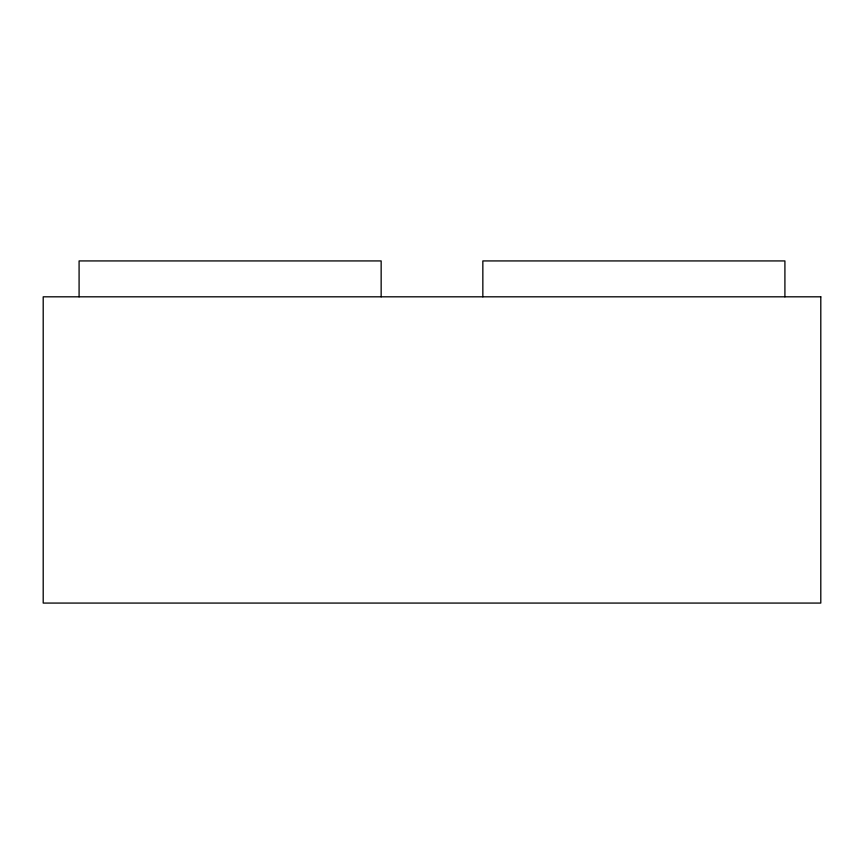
<?xml version="1.0" encoding="UTF-8"?>
<svg xmlns="http://www.w3.org/2000/svg" width="864" height="864" viewBox="0 0 864 864"><rect width="100%" height="100%" fill="white"/><g stroke="black" fill="none" stroke-linecap="round" stroke-linejoin="round"><path stroke-width="1.3" d="M784.912 296.816L784.912 260.928L482.846 260.928L482.846 296.816M381.154 296.816L381.154 260.928L79.088 260.928L79.088 296.816M820.8 296.816L43.2 296.816L43.2 603.072L820.8 603.072L820.8 296.816"/></g></svg>
